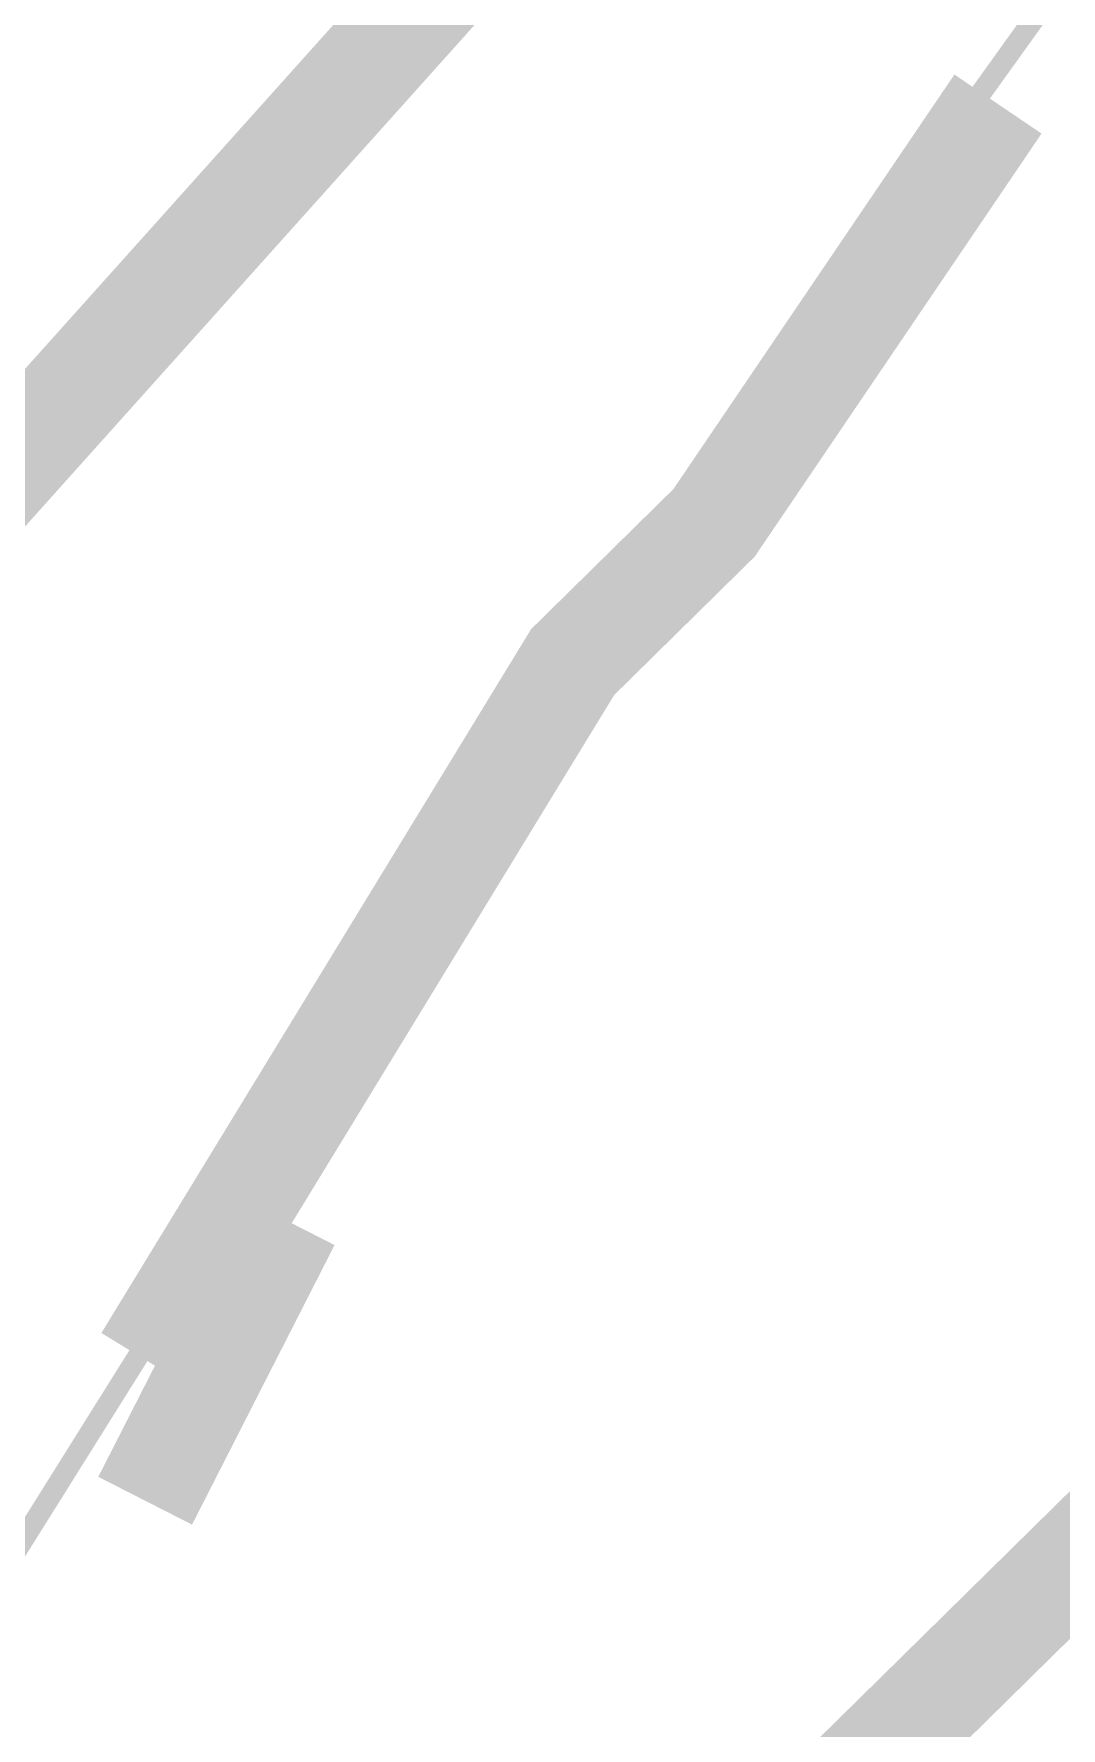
# Model space of a CAD drawing. Header units: metres. Extents: x 326467 to 340077, y 1811030 to 1824953.
# Drawn here: x 327604.78 to 327634.37, y 1814220.73 to 1814269.55 of the extents above; entities that cross this region are included whole.
import ezdxf

# ---------------------------------------------------------------- set-up
doc = ezdxf.new("R2010")
doc.units = ezdxf.units.M
doc.header["$MEASUREMENT"] = 0
for name, color, linetype in [('CRZ LINE FOR RIVER OR CREEK', 84, 'Continuous'), ('HAZARDS LINE', 1, 'Continuous'), ('NDZ-200M FROM CRZ', 30, 'Continuous'), ('SURVEY PLOT BOUNDARY', 35, 'Continuous'), ('VILLAGE BOUNDARY', 212, 'Continuous')]:
    doc.layers.add(name, color=color, linetype=linetype)

# ---------------------------------------------------------------- blocks, each defined once
blk = doc.blocks.new('16')
at = {"layer": 'CRZ LINE FOR RIVER OR CREEK', "ltscale": 0.1, "const_width": 3.032, "flags": 128}
blk.add_lwpolyline([(327591.937, 1814243.581), (327622.521, 1814277.713), (327657.303, 1814332.029), (327673.722, 1814364.249), (327706.249, 1814388.258), (327761.563, 1814408.246), (327815.483, 1814411.46), (327847.921, 1814411.425), (327886.199, 1814446.036), (327904.905, 1814461.526), (327917.001, 1814457.39), (327916.923, 1814447.282), (327894.886, 1814405.517), (327889.076, 1814377.773), (327895.837, 1814334.232), (327883.865, 1814289.259), (327867.072, 1814273.804), (327923.292, 1814224.851), (327949.562, 1814199.67), (327989.275, 1814131.345), (328008.19, 1814119.384), (328039.758, 1814124.891), (328083.279, 1814115.773), (328132.531, 1814097.893)], dxfattribs=at)
at = {"layer": 'HAZARDS LINE', "lineweight": 18, "const_width": 3.032}
blk.add_lwpolyline([(327628.132, 1814219.042), (327632.206, 1814223.053), (327636.279, 1814227.065), (327640.322, 1814227.034), (327640.353, 1814231.077), (327644.395, 1814231.046), (327644.427, 1814235.089), (327648.469, 1814235.058), (327652.574, 1814243.113), (327656.616, 1814243.082), (327660.69, 1814247.094), (327664.764, 1814251.105), (327668.806, 1814251.074), (327668.837, 1814255.117), (327672.911, 1814259.129)], dxfattribs=at)
at = {"layer": 'NDZ-200M FROM CRZ', "const_width": 3.032, "flags": 128}
blk.add_lwpolyline([(328132.531, 1814097.893), (328083.279, 1814115.773), (328039.758, 1814124.891), (328008.19, 1814119.384), (327989.275, 1814131.345), (327949.562, 1814199.67), (327923.292, 1814224.851), (327867.072, 1814273.804), (327883.865, 1814289.259), (327895.837, 1814334.232), (327889.076, 1814377.773), (327894.886, 1814405.517), (327916.923, 1814447.282), (327917.001, 1814457.39), (327904.905, 1814461.526), (327886.199, 1814446.036), (327847.921, 1814411.425), (327815.483, 1814411.46), (327761.563, 1814408.246), (327706.249, 1814388.258), (327673.722, 1814364.249), (327657.303, 1814332.029), (327622.521, 1814277.713), (327591.937, 1814243.581)], dxfattribs=at)
at = {"layer": 'SURVEY PLOT BOUNDARY', "lineweight": 18, "const_width": 0.606}
blk.add_lwpolyline([(327522.062, 1814094.517), (327620.297, 1814251.449), (327669.336, 1814319.806), (327681.495, 1814323.756), (327774.221, 1814290.694), (327802.425, 1814278.346), (327798.382, 1814278.378), (327846.798, 1814265.874), (327834.608, 1814257.881), (327834.327, 1814221.494), (327838.37, 1814221.463), (327834.296, 1814217.451), (327938.526, 1814103.434), (327986.629, 1814050.499), (328031.034, 1814042.07), (328103.673, 1814025.336), (328127.865, 1814017.063), (328135.919, 1814012.957), (328151.995, 1814000.703), (328160.048, 1813996.598), (328168.04, 1813984.406), (328171.832, 1813952.031), (328192.013, 1813947.832)], dxfattribs=at)
blk.add_lwpolyline([(327620.297, 1814251.449), (327522.062, 1814094.517), (327352.654, 1814144.344), (327516.161, 1814377.595), (327614.24, 1814514.311), (327711.851, 1814590.38), (327711.133, 1814497.39), (327754.664, 1814375.754), (327681.588, 1814335.885), (327681.495, 1814323.756), (327669.336, 1814319.806)], close=True, dxfattribs=at)
at = {"layer": 'VILLAGE BOUNDARY', "lineweight": 50, "const_width": 3.032}
for points in [[(327632.549, 1814267.527), (327624.37, 1814255.46), (327620.297, 1814251.449), (327608.014, 1814231.327)], [(327607.982, 1814227.284), (327612.087, 1814235.339)]]:
    blk.add_lwpolyline(points, dxfattribs=at)

msp = doc.modelspace()

# ---------------------------------------------------------------- block references
msp.add_blockref('16', (0, 0))

doc.saveas('drawing.dxf')
